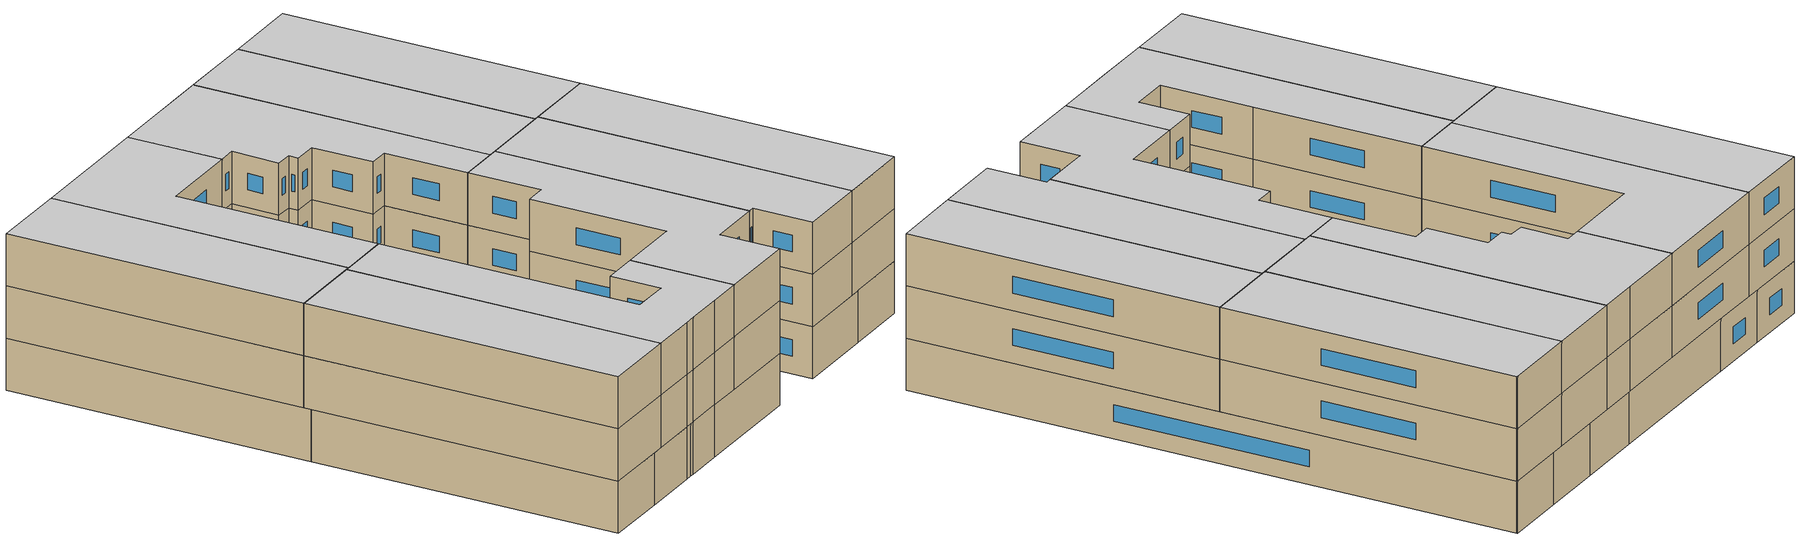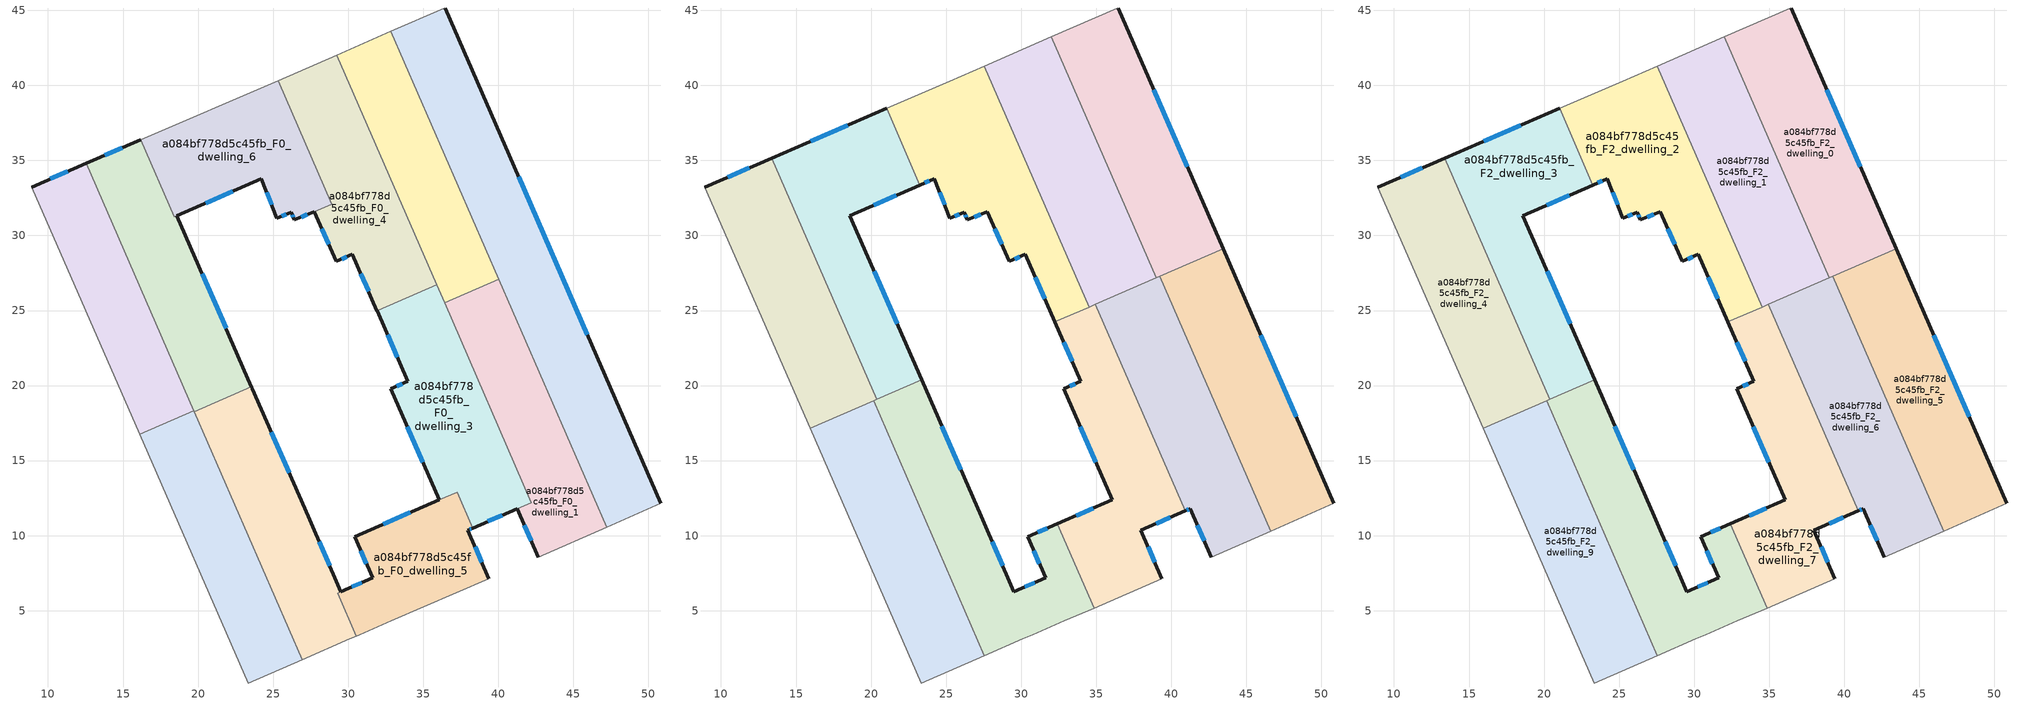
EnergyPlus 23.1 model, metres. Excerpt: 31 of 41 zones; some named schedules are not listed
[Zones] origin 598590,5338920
a084bf778d5c45fb_F0_dwelling_0
 floor ground (EU_floor_Construction): 36.47,45.16 50.83,12.15 47.22,10.56 32.85,43.6 36.41,45.15 z0
 wall outside (EU_wall_Construction): 50.83,12.15 36.47,45.16 z0:3
 wall adiabatic (EU_wall_Construction): 36.47,45.16 36.41,45.15 32.85,43.6 / 47.22,10.56 50.83,12.15 z0:3
 wall to a084bf778d5c45fb_F0_dwelling_2 (EU_wall_Construction): 32.85,43.6 40.04,27.07 z0:3
 wall to a084bf778d5c45fb_F0_dwelling_1 (EU_wall_Construction): 40.04,27.07 47.22,10.56 z0:3
 window (EU_Window_Construction): 45.94,23.38 41.36,33.92 z1.02:1.98
a084bf778d5c45fb_F0_dwelling_1
 floor ground (EU_floor_Construction): 40.04,27.07 47.22,10.56 42.67,8.56 41.27,11.79 42.21,12.2 36.42,25.5 z0
 wall outside (EU_wall_Construction): 41.27,11.79 42.67,8.56 z0:3
 wall to a084bf778d5c45fb_F0_dwelling_2 (EU_wall_Construction): 40.04,27.07 36.42,25.5 z0:3
 wall adiabatic (EU_wall_Construction): 42.67,8.56 47.22,10.56 z0:3
 wall to a084bf778d5c45fb_F0_dwelling_3 (EU_wall_Construction): 36.42,25.5 42.2,12.2 / 42.21,12.2 41.27,11.79 z0:3
 window (EU_Window_Construction): 41.74,10.69 42.19,9.66 z1.02:1.98
a084bf778d5c45fb_F0_dwelling_10
 floor ground (EU_floor_Construction): 12.56,34.8 19.72,18.32 16.11,16.75 8.92,33.23 z0
 wall outside (EU_wall_Construction): 12.56,34.8 8.92,33.23 z0:3
 wall to a084bf778d5c45fb_F0_dwelling_9 (EU_wall_Construction): 16.11,16.75 19.72,18.32 z0:3
 wall adiabatic (EU_wall_Construction): 8.92,33.23 16.11,16.75 z0:3
 wall to a084bf778d5c45fb_F0_dwelling_8 (EU_wall_Construction): 19.72,18.32 12.56,34.8 z0:3
 window (EU_Window_Construction): 11.32,34.26 10.15,33.76 z1.02:1.98
a084bf778d5c45fb_F0_dwelling_2
 floor ground (EU_floor_Construction): 32.85,43.6 40.04,27.07 36.42,25.5 29.24,42.02 z0
 wall adiabatic (EU_wall_Construction): 32.85,43.6 29.24,42.02 z0:3
 wall to a084bf778d5c45fb_F0_dwelling_4 (EU_wall_Construction): 29.24,42.02 35.89,26.72 z0:3
 wall to a084bf778d5c45fb_F0_dwelling_3 (EU_wall_Construction): 35.89,26.72 36.42,25.5 z0:3
a084bf778d5c45fb_F0_dwelling_3
 floor ground (EU_floor_Construction): 35.89,26.72 42.2,12.21 41.26,11.79 38.3,10.51 37.26,12.91 36.06,12.38 32.83,19.77 33.98,20.27 31.92,24.99 z0
 wall outside (EU_wall_Construction): 38.3,10.51 41.26,11.79 / 31.92,24.99 33.98,20.27 32.83,19.77 36.06,12.38 z0:3
 wall to a084bf778d5c45fb_F0_dwelling_5 (EU_wall_Construction): 37.26,12.9 38.3,10.51 / 36.06,12.38 37.26,12.91 z0:3
 wall to a084bf778d5c45fb_F0_dwelling_4 (EU_wall_Construction): 31.99,25.02 31.92,24.99 / 35.89,26.72 32,25.03 z0:3
 window (EU_Window_Construction): 39.31,10.94 40.25,11.35 / 33.93,17.26 34.96,14.9 / 33.59,20.1 33.22,19.94 / 32.62,23.38 33.28,21.88 z1.02:1.98
a084bf778d5c45fb_F0_dwelling_4
 floor ground (EU_floor_Construction): 29.24,42.02 35.89,26.72 31.92,24.99 30.28,28.74 29.2,28.27 27.75,31.59 28.92,32.09 25.34,40.32 z0
 wall outside (EU_wall_Construction): 27.75,31.59 29.2,28.27 30.28,28.74 31.92,24.99 z0:3
 wall adiabatic (EU_wall_Construction): 29.24,42.02 25.34,40.32 z0:3
 wall to a084bf778d5c45fb_F0_dwelling_6 (EU_wall_Construction): 25.34,40.32 28.92,32.09 27.75,31.59 z0:3
 window (EU_Window_Construction): 30.84,27.46 31.36,26.27 / 29.57,28.43 29.91,28.58 / 28.24,30.46 28.71,29.4 z1.02:1.98
a084bf778d5c45fb_F0_dwelling_5
 floor ground (EU_floor_Construction): 37.26,12.91 38.3,10.51 37.98,10.37 39.38,7.13 32.88,4.32 30.77,3.4 30.55,3.3 29.3,6.17 31.63,7.18 30.43,9.92 z0
 wall outside (EU_wall_Construction): 39.38,7.13 37.98,10.37 38.3,10.51 / 36.06,12.38 30.43,9.92 31.63,7.18 29.52,6.27 z0:3
 wall adiabatic (EU_wall_Construction): 30.55,3.3 30.77,3.4 32.88,4.32 39.38,7.13 z0:3
 wall to a084bf778d5c45fb_F0_dwelling_7 (EU_wall_Construction): 29.51,6.27 29.3,6.17 30.55,3.3 z0:3
 window (EU_Window_Construction): 30.91,6.87 30.24,6.58 / 30.84,8.99 31.22,8.12 / 38.09,10.41 38.19,10.46 / 38.9,8.23 38.45,9.26 / 34.14,11.55 32.34,10.76 z1.02:1.98
a084bf778d5c45fb_F0_dwelling_6
 floor ground (EU_floor_Construction): 25.34,40.32 28.92,32.09 27.75,31.59 26.41,31.03 26.19,31.54 25.25,31.16 24.2,33.78 18.59,31.33 18.4,31.24 16.17,36.36 z0
 wall outside (EU_wall_Construction): 18.59,31.33 24.2,33.78 25.25,31.16 26.19,31.54 26.41,31.03 27.74,31.59 z0:3
 wall adiabatic (EU_wall_Construction): 25.34,40.32 16.17,36.36 z0:3
 wall to a084bf778d5c45fb_F0_dwelling_8 (EU_wall_Construction): 16.17,36.36 18.4,31.24 18.59,31.33 z0:3
 window (EU_Window_Construction): 26.86,31.22 27.29,31.4 / 26.27,31.37 26.33,31.2 / 25.57,31.29 25.87,31.41 / 24.56,32.89 24.89,32.05 / 20.5,32.16 22.29,32.94 z1.02:1.98
a084bf778d5c45fb_F0_dwelling_7
 floor ground (EU_floor_Construction): 23.56,19.92 27.33,11.3 29.51,6.27 29.3,6.17 30.55,3.3 30.12,3.12 26.93,1.74 19.74,18.26 z0
 wall outside (EU_wall_Construction): 29.51,6.27 27.33,11.3 23.62,19.78 23.56,19.92 z0:3
 wall to a084bf778d5c45fb_F0_dwelling_8 (EU_wall_Construction): 23.56,19.92 19.74,18.26 z0:3
 wall adiabatic (EU_wall_Construction): 26.93,1.74 30.12,3.12 30.55,3.3 z0:3
 wall to a084bf778d5c45fb_F0_dwelling_9 (EU_wall_Construction): 19.74,18.26 26.93,1.74 z0:3
 window (EU_Window_Construction): 26.06,14.19 24.88,16.9 / 28.77,7.98 28.07,9.59 z1.02:1.98
a084bf778d5c45fb_F0_dwelling_8
 floor ground (EU_floor_Construction): 18.59,31.33 23.56,19.92 19.74,18.26 12.56,34.8 16.17,36.36 18.4,31.24 z0
 wall outside (EU_wall_Construction): 16.17,36.36 12.56,34.8 / 23.56,19.92 18.59,31.33 z0:3
 wall to a084bf778d5c45fb_F0_dwelling_9 (EU_wall_Construction): 19.72,18.32 19.74,18.26 z0:3
 window (EU_Window_Construction): 14.94,35.83 13.79,35.33 / 21.87,23.8 20.28,27.45 z1.02:1.98
a084bf778d5c45fb_F0_dwelling_9
 floor ground (EU_floor_Construction): 19.72,18.32 26.93,1.74 23.34,0.18 16.11,16.75 z0
 wall adiabatic (EU_wall_Construction): 16.11,16.75 23.34,0.18 26.93,1.74 z0:3
a084bf778d5c45fb_F1_dwelling_0
 floor to a084bf778d5c45fb_F0_dwelling_0 (EU_floor_Construction): 36.47,45.16 43.45,29.11 39.83,27.54 32.85,43.6 36.41,45.15 z3
 floor to a084bf778d5c45fb_F0_dwelling_2 (EU_floor_Construction): 32.85,43.6 39.83,27.54 38.99,27.17 32.01,43.23 z3
 wall outside (EU_wall_Construction): 43.45,29.11 36.47,45.16 z3:6
 wall to a084bf778d5c45fb_F1_dwelling_1 (EU_wall_Construction): 32.01,43.23 38.99,27.17 z3:6
 wall adiabatic (EU_wall_Construction): 36.47,45.16 36.41,45.15 32.01,43.23 z3:6
 wall to a084bf778d5c45fb_F1_dwelling_5 (EU_wall_Construction): 39.23,27.28 43.45,29.11 z3:6
 wall to a084bf778d5c45fb_F1_dwelling_6 (EU_wall_Construction): 38.99,27.17 39.23,27.28 z3:6
 window (EU_Window_Construction): 41.08,34.57 38.85,39.7 z4.02:4.98
a084bf778d5c45fb_F1_dwelling_1
 floor to a084bf778d5c45fb_F0_dwelling_4 (EU_floor_Construction): 29.24,42.02 35.89,26.72 34.2,25.98 27.55,41.28 z3
 floor to a084bf778d5c45fb_F0_dwelling_2 (EU_floor_Construction): 32.01,43.23 38.99,27.17 36.22,25.97 29.24,42.02 z3
 floor to a084bf778d5c45fb_F0_dwelling_3 (EU_floor_Construction): 35.89,26.72 36.22,25.97 34.52,25.23 34.2,25.98 z3
 wall to a084bf778d5c45fb_F1_dwelling_2 (EU_wall_Construction): 27.55,41.28 34.52,25.23 z3:6
 wall adiabatic (EU_wall_Construction): 32.01,43.23 27.55,41.28 z3:6
 wall to a084bf778d5c45fb_F1_dwelling_6 (EU_wall_Construction): 34.95,25.42 38.99,27.17 z3:6
 wall to a084bf778d5c45fb_F1_dwelling_7 (EU_wall_Construction): 34.52,25.23 34.95,25.42 z3:6
a084bf778d5c45fb_F1_dwelling_2
 floor to a084bf778d5c45fb_F0_dwelling_6 (EU_floor_Construction): 25.34,40.32 28.92,32.09 26.41,31.03 26.19,31.54 25.25,31.16 24.2,33.78 23.25,33.36 21.03,38.46 25.24,40.28 25.27,40.29 z3
 floor to a084bf778d5c45fb_F0_dwelling_4 (EU_floor_Construction): 27.55,41.28 34.2,25.98 31.92,24.99 30.28,28.74 29.2,28.27 27.75,31.59 28.92,32.09 25.34,40.32 z3
 floor to a084bf778d5c45fb_F0_dwelling_3 (EU_floor_Construction): 34.2,25.98 34.52,25.23 32.25,24.24 31.92,24.99 z3
 wall outside (EU_wall_Construction): 23.25,33.36 24.2,33.78 25.25,31.16 26.19,31.54 26.41,31.03 27.75,31.59 29.2,28.27 30.28,28.74 32.25,24.24 z3:6
 wall to a084bf778d5c45fb_F1_dwelling_3 (EU_wall_Construction): 21.03,38.46 23.25,33.36 z3:6
 wall adiabatic (EU_wall_Construction): 27.55,41.28 25.24,40.28 21.03,38.46 z3:6
 wall to a084bf778d5c45fb_F1_dwelling_7 (EU_wall_Construction): 32.25,24.24 34.52,25.23 z3:6
 window (EU_Window_Construction): 30.95,27.21 31.58,25.77 / 29.57,28.43 29.91,28.58 / 28.24,30.46 28.71,29.4 / 26.86,31.22 27.29,31.4 / 26.27,31.37 26.33,31.2 / 25.57,31.29 25.87,31.41 / 24.56,32.89 24.89,32.05 / 23.57,33.5 23.88,33.64 z4.02:4.98
a084bf778d5c45fb_F1_dwelling_3
 floor to a084bf778d5c45fb_F0_dwelling_8 (EU_floor_Construction): 18.59,31.33 23.36,20.38 20.38,19.08 13.39,35.16 16.17,36.36 18.4,31.24 z3
 floor to a084bf778d5c45fb_F0_dwelling_6 (EU_floor_Construction): 21.03,38.46 23.25,33.36 18.59,31.33 18.4,31.24 16.17,36.36 z3
 wall outside (EU_wall_Construction): 23.36,20.38 18.59,31.33 23.25,33.36 / 21.03,38.46 13.39,35.16 z3:6
 wall to a084bf778d5c45fb_F1_dwelling_4 (EU_wall_Construction): 13.39,35.16 20.38,19.08 z3:6
 wall to a084bf778d5c45fb_F1_dwelling_8 (EU_wall_Construction): 20.38,19.08 23.36,20.38 z3:6
 window (EU_Window_Construction): 21.74,24.1 20.21,27.6 / 18.43,37.34 15.99,36.28 / 20.17,32.02 21.66,32.67 z4.02:4.98
a084bf778d5c45fb_F1_dwelling_4
 floor to a084bf778d5c45fb_F0_dwelling_10 (EU_floor_Construction): 12.56,34.8 19.55,18.72 15.93,17.15 8.92,33.23 z3
 floor to a084bf778d5c45fb_F0_dwelling_8 (EU_floor_Construction): 13.39,35.16 20.38,19.08 20.17,18.99 19.55,18.72 12.56,34.8 z3
 wall outside (EU_wall_Construction): 13.39,35.16 8.92,33.23 z3:6
 wall to a084bf778d5c45fb_F1_dwelling_9 (EU_wall_Construction): 15.93,17.15 20.17,18.99 z3:6
 wall adiabatic (EU_wall_Construction): 8.92,33.23 15.93,17.15 z3:6
 wall to a084bf778d5c45fb_F1_dwelling_8 (EU_wall_Construction): 20.17,18.99 20.38,19.08 z3:6
 window (EU_Window_Construction): 11.87,34.5 10.44,33.88 z4.02:4.98
a084bf778d5c45fb_F1_dwelling_5
 floor to a084bf778d5c45fb_F0_dwelling_0 (EU_floor_Construction): 43.45,29.11 50.83,12.15 47.22,10.56 39.83,27.54 z3
 floor to a084bf778d5c45fb_F0_dwelling_1 (EU_floor_Construction): 40.04,27.07 47.22,10.56 46.61,10.29 39.43,26.81 z3
 floor to a084bf778d5c45fb_F0_dwelling_2 (EU_floor_Construction): 39.83,27.54 40.04,27.07 39.43,26.81 39.23,27.28 z3
 wall outside (EU_wall_Construction): 50.83,12.15 43.45,29.11 z3:6
 wall to a084bf778d5c45fb_F1_dwelling_6 (EU_wall_Construction): 39.23,27.28 46.61,10.29 z3:6
 wall adiabatic (EU_wall_Construction): 46.61,10.29 50.83,12.15 z3:6
 window (EU_Window_Construction): 48.32,17.92 45.96,23.34 z4.02:4.98
a084bf778d5c45fb_F1_dwelling_6
 floor to a084bf778d5c45fb_F0_dwelling_1 (EU_floor_Construction): 39.43,26.81 46.61,10.29 42.67,8.56 41.27,11.79 42.21,12.2 36.42,25.5 z3
 floor to a084bf778d5c45fb_F0_dwelling_3 (EU_floor_Construction): 36.22,25.97 42.21,12.2 40.94,11.65 34.95,25.42 z3
 floor to a084bf778d5c45fb_F0_dwelling_2 (EU_floor_Construction): 39.23,27.28 39.43,26.81 36.42,25.5 36.22,25.97 z3
 wall outside (EU_wall_Construction): 40.94,11.65 41.27,11.79 42.67,8.56 z3:6
 wall to a084bf778d5c45fb_F1_dwelling_7 (EU_wall_Construction): 34.95,25.42 40.94,11.65 z3:6
 wall adiabatic (EU_wall_Construction): 42.67,8.56 46.61,10.29 z3:6
 window (EU_Window_Construction): 41.74,10.69 42.19,9.66 / 41.05,11.7 41.15,11.74 z4.02:4.98
a084bf778d5c45fb_F1_dwelling_7
 floor to a084bf778d5c45fb_F0_dwelling_3 (EU_floor_Construction): 34.95,25.42 40.94,11.65 38.3,10.51 37.26,12.91 36.06,12.38 32.83,19.77 33.98,20.27 32.25,24.24 z3
 floor to a084bf778d5c45fb_F0_dwelling_5 (EU_floor_Construction): 37.26,12.91 38.3,10.51 37.98,10.37 39.38,7.13 34.86,5.18 32.42,10.79 z3
 wall outside (EU_wall_Construction): 32.25,24.24 33.98,20.27 32.83,19.77 36.06,12.38 32.42,10.79 / 39.38,7.13 37.98,10.37 40.94,11.65 z3:6
 wall adiabatic (EU_wall_Construction): 34.86,5.17 39.38,7.13 z3:6
 wall to a084bf778d5c45fb_F1_dwelling_8 (EU_wall_Construction): 32.42,10.79 34.86,5.17 z3:6
 window (EU_Window_Construction): 32.84,22.89 33.39,21.62 / 38.99,10.8 39.93,11.21 / 38.9,8.23 38.45,9.26 / 34.82,11.84 33.66,11.33 / 33.93,17.26 34.96,14.9 / 33.59,20.1 33.22,19.94 z4.02:4.98
a084bf778d5c45fb_F1_dwelling_8
 floor to a084bf778d5c45fb_F0_dwelling_5 (EU_floor_Construction): 32.42,10.79 34.86,5.18 32.88,4.32 30.77,3.4 30.54,3.3 29.3,6.17 31.63,7.18 30.43,9.92 z3
 floor to a084bf778d5c45fb_F0_dwelling_7 (EU_floor_Construction): 23.62,19.78 27.33,11.3 29.51,6.27 29.3,6.17 30.54,3.3 30.12,3.12 27.55,2.01 20.36,18.53 23.56,19.92 z3
 floor to a084bf778d5c45fb_F0_dwelling_8 (EU_floor_Construction): 23.36,20.38 23.56,19.92 20.36,18.53 20.17,18.99 z3
 wall outside (EU_wall_Construction): 32.42,10.79 30.43,9.92 31.63,7.18 29.51,6.27 27.33,11.3 23.36,20.38 z3:6
 wall adiabatic (EU_wall_Construction): 27.55,2.01 30.12,3.12 30.77,3.4 32.88,4.32 34.86,5.17 z3:6
 wall to a084bf778d5c45fb_F1_dwelling_9 (EU_wall_Construction): 20.17,18.99 27.55,2.01 z3:6
 window (EU_Window_Construction): 28.77,7.98 28.07,9.59 / 30.91,6.87 30.23,6.58 / 30.84,8.99 31.22,8.12 / 31.74,10.5 31.11,10.22 / 25.98,14.39 24.71,17.29 z4.02:4.98
a084bf778d5c45fb_F1_dwelling_9
 floor to a084bf778d5c45fb_F0_dwelling_7 (EU_floor_Construction): 20.36,18.53 27.55,2.01 26.93,1.74 19.74,18.26 z3
 floor to a084bf778d5c45fb_F0_dwelling_9 (EU_floor_Construction): 19.74,18.26 26.93,1.74 23.34,0.18 16.11,16.75 19.72,18.32 z3
 floor to a084bf778d5c45fb_F0_dwelling_10 (EU_floor_Construction): 19.55,18.72 19.72,18.32 16.11,16.75 15.93,17.15 z3
 floor to a084bf778d5c45fb_F0_dwelling_8 (EU_floor_Construction): 20.17,18.99 20.36,18.53 19.74,18.26 19.72,18.32 19.55,18.72 z3
 wall adiabatic (EU_wall_Construction): 15.93,17.15 23.34,0.18 27.55,2.01 z3:6
a084bf778d5c45fb_F2_dwelling_0
 floor to a084bf778d5c45fb_F1_dwelling_0 (EU_floor_Construction): 36.47,45.16 43.45,29.11 38.99,27.17 32.01,43.23 36.41,45.15 z6
 wall outside (EU_wall_Construction): 43.45,29.11 36.47,45.16 z6:9
 wall to a084bf778d5c45fb_F2_dwelling_1 (EU_wall_Construction): 32.01,43.23 38.99,27.17 z6:9
 wall adiabatic (EU_wall_Construction): 36.47,45.16 36.41,45.15 32.01,43.23 z6:9
 wall to a084bf778d5c45fb_F2_dwelling_5 (EU_wall_Construction): 39.23,27.28 43.45,29.11 z6:9
 wall to a084bf778d5c45fb_F2_dwelling_6 (EU_wall_Construction): 38.99,27.17 39.23,27.28 z6:9
 window (EU_Window_Construction): 41.08,34.57 38.85,39.7 z7.02:7.98
 ceiling to a084bf778d5c45fb_F3_dwelling_0 (EU_floor_Construction): 43.45,29.11 36.47,45.16 36.41,45.15 32.01,43.23 38.99,27.17 z9
a084bf778d5c45fb_F2_dwelling_1
 floor to a084bf778d5c45fb_F1_dwelling_1 (EU_floor_Construction): 32.01,43.23 38.99,27.17 34.52,25.23 27.55,41.28 z6
 wall to a084bf778d5c45fb_F2_dwelling_2 (EU_wall_Construction): 27.55,41.28 34.52,25.23 z6:9
 wall adiabatic (EU_wall_Construction): 32.01,43.23 27.55,41.28 z6:9
 wall to a084bf778d5c45fb_F2_dwelling_6 (EU_wall_Construction): 34.95,25.42 38.99,27.17 z6:9
 wall to a084bf778d5c45fb_F2_dwelling_7 (EU_wall_Construction): 34.52,25.23 34.95,25.42 z6:9
 ceiling to a084bf778d5c45fb_F3_dwelling_1 (EU_floor_Construction): 38.99,27.17 32.01,43.23 27.55,41.28 34.52,25.23 z9
a084bf778d5c45fb_F2_dwelling_2
 floor to a084bf778d5c45fb_F1_dwelling_2 (EU_floor_Construction): 27.55,41.28 34.52,25.23 32.25,24.24 30.28,28.74 29.2,28.27 27.75,31.59 26.41,31.03 26.19,31.54 25.25,31.16 24.2,33.78 23.25,33.36 21.03,38.46 25.24,40.28 z6
 wall outside (EU_wall_Construction): 23.25,33.36 24.2,33.78 25.25,31.16 26.19,31.54 26.41,31.03 27.75,31.59 29.2,28.27 30.28,28.74 32.25,24.24 z6:9
 wall to a084bf778d5c45fb_F2_dwelling_3 (EU_wall_Construction): 21.03,38.46 23.25,33.36 z6:9
 wall adiabatic (EU_wall_Construction): 27.55,41.28 25.24,40.28 21.03,38.46 z6:9
 wall to a084bf778d5c45fb_F2_dwelling_7 (EU_wall_Construction): 32.25,24.24 34.52,25.23 z6:9
 window (EU_Window_Construction): 30.95,27.21 31.58,25.77 / 29.57,28.43 29.91,28.58 / 28.24,30.46 28.71,29.4 / 26.86,31.22 27.29,31.4 / 26.27,31.37 26.33,31.2 / 25.57,31.29 25.87,31.41 / 24.56,32.89 24.89,32.05 / 23.57,33.5 23.88,33.64 z7.02:7.98
 ceiling to a084bf778d5c45fb_F3_dwelling_2 (EU_floor_Construction): 34.52,25.23 27.55,41.28 25.24,40.28 21.03,38.46 23.25,33.36 24.2,33.78 25.25,31.16 26.19,31.54 26.41,31.03 27.75,31.59 29.2,28.27 30.28,28.74 32.25,24.24 z9
a084bf778d5c45fb_F2_dwelling_3
 floor to a084bf778d5c45fb_F1_dwelling_3 (EU_floor_Construction): 21.03,38.46 23.25,33.36 18.59,31.33 23.36,20.38 20.38,19.08 13.39,35.16 z6
 wall outside (EU_wall_Construction): 23.36,20.38 18.59,31.33 23.25,33.36 / 21.03,38.46 13.39,35.16 z6:9
 wall to a084bf778d5c45fb_F2_dwelling_4 (EU_wall_Construction): 13.39,35.16 20.38,19.08 z6:9
 wall to a084bf778d5c45fb_F2_dwelling_8 (EU_wall_Construction): 20.38,19.08 23.36,20.38 z6:9
 window (EU_Window_Construction): 21.74,24.1 20.21,27.6 / 18.43,37.34 15.99,36.28 / 20.17,32.02 21.66,32.67 z7.02:7.98
 ceiling to a084bf778d5c45fb_F3_dwelling_3 (EU_floor_Construction): 23.36,20.38 18.59,31.33 23.25,33.36 21.03,38.46 13.39,35.16 20.38,19.08 z9
a084bf778d5c45fb_F2_dwelling_4
 floor to a084bf778d5c45fb_F1_dwelling_4 (EU_floor_Construction): 13.39,35.16 20.38,19.08 20.17,18.99 15.93,17.15 8.92,33.23 z6
 wall outside (EU_wall_Construction): 13.39,35.16 8.92,33.23 z6:9
 wall to a084bf778d5c45fb_F2_dwelling_9 (EU_wall_Construction): 15.93,17.15 20.17,18.99 z6:9
 wall adiabatic (EU_wall_Construction): 8.92,33.23 15.93,17.15 z6:9
 wall to a084bf778d5c45fb_F2_dwelling_8 (EU_wall_Construction): 20.17,18.99 20.38,19.08 z6:9
 window (EU_Window_Construction): 11.87,34.5 10.44,33.88 z7.02:7.98
 ceiling to a084bf778d5c45fb_F3_dwelling_4 (EU_floor_Construction): 20.17,18.99 20.38,19.08 13.39,35.16 8.92,33.23 15.93,17.15 z9
a084bf778d5c45fb_F2_dwelling_5
 floor to a084bf778d5c45fb_F1_dwelling_5 (EU_floor_Construction): 43.45,29.11 50.83,12.15 46.61,10.29 39.23,27.28 z6
 wall outside (EU_wall_Construction): 50.83,12.15 43.45,29.11 z6:9
 wall to a084bf778d5c45fb_F2_dwelling_6 (EU_wall_Construction): 39.23,27.28 46.61,10.29 z6:9
 wall adiabatic (EU_wall_Construction): 46.61,10.29 50.83,12.15 z6:9
 window (EU_Window_Construction): 48.32,17.92 45.96,23.34 z7.02:7.98
 ceiling to a084bf778d5c45fb_F3_dwelling_5 (EU_floor_Construction): 50.83,12.15 43.45,29.11 39.23,27.28 46.61,10.29 z9
a084bf778d5c45fb_F2_dwelling_6
 floor to a084bf778d5c45fb_F1_dwelling_6 (EU_floor_Construction): 39.23,27.28 46.61,10.29 42.67,8.56 41.27,11.79 40.94,11.65 34.95,25.42 z6
 wall outside (EU_wall_Construction): 40.94,11.65 41.27,11.79 42.67,8.56 z6:9
 wall to a084bf778d5c45fb_F2_dwelling_7 (EU_wall_Construction): 34.95,25.42 40.94,11.65 z6:9
 wall adiabatic (EU_wall_Construction): 42.67,8.56 46.61,10.29 z6:9
 window (EU_Window_Construction): 41.74,10.69 42.19,9.66 / 41.05,11.7 41.15,11.74 z7.02:7.98
 ceiling to a084bf778d5c45fb_F3_dwelling_6 (EU_floor_Construction): 46.61,10.29 39.23,27.28 34.95,25.42 40.94,11.65 41.27,11.79 42.67,8.56 z9
a084bf778d5c45fb_F2_dwelling_7
 floor to a084bf778d5c45fb_F1_dwelling_7 (EU_floor_Construction): 34.95,25.42 40.94,11.65 37.98,10.37 39.38,7.13 34.86,5.17 32.42,10.79 36.06,12.38 32.83,19.77 33.98,20.27 32.25,24.24 z6
 wall outside (EU_wall_Construction): 32.25,24.24 33.98,20.27 32.83,19.77 36.06,12.38 32.42,10.79 / 39.38,7.13 37.98,10.37 40.94,11.65 z6:9
 wall adiabatic (EU_wall_Construction): 34.86,5.17 39.38,7.13 z6:9
 wall to a084bf778d5c45fb_F2_dwelling_8 (EU_wall_Construction): 32.42,10.79 34.86,5.17 z6:9
 window (EU_Window_Construction): 32.84,22.89 33.39,21.62 / 38.99,10.8 39.93,11.21 / 38.9,8.23 38.45,9.26 / 34.82,11.84 33.66,11.33 / 33.93,17.26 34.96,14.9 / 33.59,20.1 33.22,19.94 z7.02:7.98
 ceiling to a084bf778d5c45fb_F3_dwelling_7 (EU_floor_Construction): 39.38,7.13 37.98,10.37 40.94,11.65 34.95,25.42 32.25,24.24 33.98,20.27 32.83,19.77 36.06,12.38 32.42,10.79 34.86,5.17 z9
a084bf778d5c45fb_F2_dwelling_8
 floor to a084bf778d5c45fb_F1_dwelling_8 (EU_floor_Construction): 32.42,10.79 34.86,5.17 32.88,4.32 30.77,3.4 30.12,3.12 27.55,2.01 20.17,18.99 23.36,20.38 27.33,11.3 29.51,6.27 31.63,7.18 30.43,9.92 z6
 wall outside (EU_wall_Construction): 32.42,10.79 30.43,9.92 31.63,7.18 29.51,6.27 27.33,11.3 23.36,20.38 z6:9
 wall adiabatic (EU_wall_Construction): 27.55,2.01 30.12,3.12 30.77,3.4 32.88,4.32 34.86,5.17 z6:9
 wall to a084bf778d5c45fb_F2_dwelling_9 (EU_wall_Construction): 20.17,18.99 27.55,2.01 z6:9
 window (EU_Window_Construction): 28.77,7.98 28.07,9.59 / 30.91,6.87 30.23,6.58 / 30.84,8.99 31.22,8.12 / 31.74,10.5 31.11,10.22 / 25.98,14.39 24.71,17.29 z7.02:7.98
 ceiling to a084bf778d5c45fb_F3_dwelling_8 (EU_floor_Construction): 32.88,4.32 34.86,5.17 32.42,10.79 30.43,9.92 31.63,7.18 29.51,6.27 27.33,11.3 23.36,20.38 20.17,18.99 27.55,2.01 30.12,3.12 30.77,3.4 z9
a084bf778d5c45fb_F2_dwelling_9
 floor to a084bf778d5c45fb_F1_dwelling_9 (EU_floor_Construction): 20.17,18.99 27.55,2.01 23.34,0.18 15.93,17.15 z6
 wall adiabatic (EU_wall_Construction): 15.93,17.15 23.34,0.18 27.55,2.01 z6:9
 ceiling to a084bf778d5c45fb_F3_dwelling_9 (EU_floor_Construction): 27.55,2.01 20.17,18.99 15.93,17.15 23.34,0.18 z9
[Building]
EU S2 Campaign: North Axis=0; Terrain=City; Solar Distribution=FullExterior
[Site:Location]
Vienna: Latitude=48; Longitude=16.5; Time Zone=1; Elevation=183
[SizingPeriod:WeatherFileDays]
AnnualSizingPeriod: Begin Month=1; Begin Day of Month=1; End Month=12; End Day of Month=31; Day of Week for Start Day=Monday; Use Weather File Daylight Saving Period=No; Use Weather File Rain and Snow Indicators=No
[MATERIAL]
EU_InternalMass_Material: Roughness=MediumRough; Thickness=0.1; Conductivity=1; Density=1800; Specific Heat=900; Thermal Absorptance=0.9; Solar Absorptance=0.7; Visible Absorptance=0.7
[MATERIAL:NOMASS] Roughness=MediumRough; Thermal Absorptance=0.9; Solar Absorptance=0.7; Visible Absorptance=0.7
Name | Thermal Resistance
EU_wall_NoMass | 0.942466
EU_floor_NoMass | 0.66527
[WINDOWMATERIAL:SIMPLEGLAZINGSYSTEM]
EU_Window_SimpleGlazing: UFactor=2.03367; Solar Heat Gain Coefficient=0.65; Visible Transmittance=0.65
[CONSTRUCTION]
EU_wall_Construction: EU_wall_NoMass
EU_floor_Construction: EU_floor_NoMass
EU_Window_Construction: EU_Window_SimpleGlazing
EU_InternalMass_Construction: EU_InternalMass_Material
[ZONE] Type=1; Multiplier=1; Ceiling Height=autocalculate; Floor Area=autocalculate; Part of Total Floor Area=Yes
Name | Volume
a084bf778d5c45fb_F0_dwelling_0 | 426.028
a084bf778d5c45fb_F1_dwelling_0; a084bf778d5c45fb_F2_dwelling_0; a084bf778d5c45fb_F1_dwelling_7; a084bf778d5c45fb_F2_dwelling_7 | 255.609
a084bf778d5c45fb_F0_dwelling_1 | 223.864
a084bf778d5c45fb_F1_dwelling_1; a084bf778d5c45fb_F2_dwelling_1 | 255.612
a084bf778d5c45fb_F0_dwelling_10 | 213.007
a084bf778d5c45fb_F0_dwelling_2 | 212.984
a084bf778d5c45fb_F1_dwelling_2; a084bf778d5c45fb_F2_dwelling_2 | 255.603
a084bf778d5c45fb_F0_dwelling_3 | 235.14
a084bf778d5c45fb_F1_dwelling_3; a084bf778d5c45fb_F2_dwelling_3 | 255.59
a084bf778d5c45fb_F0_dwelling_4 | 227.741
a084bf778d5c45fb_F1_dwelling_4; a084bf778d5c45fb_F2_dwelling_4 | 255.601
a084bf778d5c45fb_F0_dwelling_5 | 157.028
a084bf778d5c45fb_F1_dwelling_5; a084bf778d5c45fb_F2_dwelling_5 | 255.58
a084bf778d5c45fb_F0_dwelling_6 | 202.774
a084bf778d5c45fb_F1_dwelling_6; a084bf778d5c45fb_F2_dwelling_6; a084bf778d5c45fb_F1_dwelling_9; a084bf778d5c45fb_F2_dwelling_9 | 255.611
a084bf778d5c45fb_F0_dwelling_7 | 223.334
a084bf778d5c45fb_F0_dwelling_8 | 221.009
a084bf778d5c45fb_F1_dwelling_8; a084bf778d5c45fb_F2_dwelling_8 | 255.577
a084bf778d5c45fb_F0_dwelling_9 | 212.985
[INTERNALMASS] Construction=EU_InternalMass_Construction
Name | Zone or ZoneList | Surface Area
a084bf778d5c45fb_F0_dwelling_0_EU_InternalMass | a084bf778d5c45fb_F0_dwelling_0 | 142.009
a084bf778d5c45fb_F0_dwelling_1_EU_InternalMass | a084bf778d5c45fb_F0_dwelling_1 | 74.6211
a084bf778d5c45fb_F0_dwelling_2_EU_InternalMass | a084bf778d5c45fb_F0_dwelling_2 | 70.9944
a084bf778d5c45fb_F0_dwelling_3_EU_InternalMass | a084bf778d5c45fb_F0_dwelling_3 | 78.3987
a084bf778d5c45fb_F0_dwelling_4_EU_InternalMass | a084bf778d5c45fb_F0_dwelling_4 | 75.9112
a084bf778d5c45fb_F0_dwelling_5_EU_InternalMass | a084bf778d5c45fb_F0_dwelling_5 | 52.3495
a084bf778d5c45fb_F0_dwelling_6_EU_InternalMass | a084bf778d5c45fb_F0_dwelling_6 | 67.5982
a084bf778d5c45fb_F0_dwelling_7_EU_InternalMass | a084bf778d5c45fb_F0_dwelling_7 | 74.4466
a084bf778d5c45fb_F0_dwelling_8_EU_InternalMass | a084bf778d5c45fb_F0_dwelling_8 | 73.6714
a084bf778d5c45fb_F0_dwelling_9_EU_InternalMass | a084bf778d5c45fb_F0_dwelling_9 | 70.9947
a084bf778d5c45fb_F0_dwelling_10_EU_InternalMass | a084bf778d5c45fb_F0_dwelling_10 | 71.0023
a084bf778d5c45fb_F1_dwelling_0_EU_InternalMass | a084bf778d5c45fb_F1_dwelling_0 | 85.2031
a084bf778d5c45fb_F1_dwelling_1_EU_InternalMass | a084bf778d5c45fb_F1_dwelling_1 | 85.2041
a084bf778d5c45fb_F1_dwelling_2_EU_InternalMass | a084bf778d5c45fb_F1_dwelling_2 | 85.1971
a084bf778d5c45fb_F1_dwelling_3_EU_InternalMass | a084bf778d5c45fb_F1_dwelling_3 | 85.1979
a084bf778d5c45fb_F1_dwelling_4_EU_InternalMass | a084bf778d5c45fb_F1_dwelling_4 | 85.2015
a084bf778d5c45fb_F1_dwelling_5_EU_InternalMass | a084bf778d5c45fb_F1_dwelling_5 | 85.1937
a084bf778d5c45fb_F1_dwelling_6_EU_InternalMass | a084bf778d5c45fb_F1_dwelling_6 | 85.2033
a084bf778d5c45fb_F1_dwelling_7_EU_InternalMass | a084bf778d5c45fb_F1_dwelling_7 | 85.2068
a084bf778d5c45fb_F1_dwelling_8_EU_InternalMass | a084bf778d5c45fb_F1_dwelling_8 | 85.1918
a084bf778d5c45fb_F1_dwelling_9_EU_InternalMass | a084bf778d5c45fb_F1_dwelling_9 | 85.2041
a084bf778d5c45fb_F2_dwelling_0_EU_InternalMass | a084bf778d5c45fb_F2_dwelling_0 | 85.2031
a084bf778d5c45fb_F2_dwelling_1_EU_InternalMass | a084bf778d5c45fb_F2_dwelling_1 | 85.2041
a084bf778d5c45fb_F2_dwelling_2_EU_InternalMass | a084bf778d5c45fb_F2_dwelling_2 | 85.1971
a084bf778d5c45fb_F2_dwelling_3_EU_InternalMass | a084bf778d5c45fb_F2_dwelling_3 | 85.1979
a084bf778d5c45fb_F2_dwelling_4_EU_InternalMass | a084bf778d5c45fb_F2_dwelling_4 | 85.2015
a084bf778d5c45fb_F2_dwelling_5_EU_InternalMass | a084bf778d5c45fb_F2_dwelling_5 | 85.1937
a084bf778d5c45fb_F2_dwelling_6_EU_InternalMass | a084bf778d5c45fb_F2_dwelling_6 | 85.2033
a084bf778d5c45fb_F2_dwelling_7_EU_InternalMass | a084bf778d5c45fb_F2_dwelling_7 | 85.2068
a084bf778d5c45fb_F2_dwelling_8_EU_InternalMass | a084bf778d5c45fb_F2_dwelling_8 | 85.1918
a084bf778d5c45fb_F2_dwelling_9_EU_InternalMass | a084bf778d5c45fb_F2_dwelling_9 | 85.2041
[OTHEREQUIPMENT] Fuel Type=Electricity; Design Level Calculation Method=Watts/Area; Power per Zone Floor Area=1; Fraction Latent=0; Fraction Radiant=0; Fraction Lost=0; Carbon Dioxide Generation Rate=0; EndUse Subcategory=EU_Step8_InternalGains
Name | Zone or ZoneList or Space or SpaceList | Schedule
EU_Step8_InternalGain_a084bf778d5c45fb_F0_dwelling_0_f000 | a084bf778d5c45fb_F0_dwelling_0 | EU_Step8_GainSchedule_a084bf778d5c45fb_F0_dwelling_0_f000
EU_Step8_InternalGain_a084bf778d5c45fb_F0_dwelling_1_f000 | a084bf778d5c45fb_F0_dwelling_1 | EU_Step8_GainSchedule_a084bf778d5c45fb_F0_dwelling_1_f000
EU_Step8_InternalGain_a084bf778d5c45fb_F0_dwelling_2_f000 | a084bf778d5c45fb_F0_dwelling_2 | EU_Step8_GainSchedule_a084bf778d5c45fb_F0_dwelling_2_f000
EU_Step8_InternalGain_a084bf778d5c45fb_F0_dwelling_3_f000 | a084bf778d5c45fb_F0_dwelling_3 | EU_Step8_GainSchedule_a084bf778d5c45fb_F0_dwelling_3_f000
EU_Step8_InternalGain_a084bf778d5c45fb_F0_dwelling_4_f000 | a084bf778d5c45fb_F0_dwelling_4 | EU_Step8_GainSchedule_a084bf778d5c45fb_F0_dwelling_4_f000
EU_Step8_InternalGain_a084bf778d5c45fb_F0_dwelling_5_f000 | a084bf778d5c45fb_F0_dwelling_5 | EU_Step8_GainSchedule_a084bf778d5c45fb_F0_dwelling_5_f000
EU_Step8_InternalGain_a084bf778d5c45fb_F0_dwelling_6_f000 | a084bf778d5c45fb_F0_dwelling_6 | EU_Step8_GainSchedule_a084bf778d5c45fb_F0_dwelling_6_f000
EU_Step8_InternalGain_a084bf778d5c45fb_F0_dwelling_7_f000 | a084bf778d5c45fb_F0_dwelling_7 | EU_Step8_GainSchedule_a084bf778d5c45fb_F0_dwelling_7_f000
EU_Step8_InternalGain_a084bf778d5c45fb_F0_dwelling_8_f000 | a084bf778d5c45fb_F0_dwelling_8 | EU_Step8_GainSchedule_a084bf778d5c45fb_F0_dwelling_8_f000
EU_Step8_InternalGain_a084bf778d5c45fb_F0_dwelling_9_f000 | a084bf778d5c45fb_F0_dwelling_9 | EU_Step8_GainSchedule_a084bf778d5c45fb_F0_dwelling_9_f000
EU_Step8_InternalGain_a084bf778d5c45fb_F0_dwelling_10_f000 | a084bf778d5c45fb_F0_dwelling_10 | EU_Step8_GainSchedule_a084bf778d5c45fb_F0_dwelling_10_f000
EU_Step8_InternalGain_a084bf778d5c45fb_F1_dwelling_0_f000 | a084bf778d5c45fb_F1_dwelling_0 | EU_Step8_GainSchedule_a084bf778d5c45fb_F1_dwelling_0_f000
EU_Step8_InternalGain_a084bf778d5c45fb_F1_dwelling_1_f000 | a084bf778d5c45fb_F1_dwelling_1 | EU_Step8_GainSchedule_a084bf778d5c45fb_F1_dwelling_1_f000
EU_Step8_InternalGain_a084bf778d5c45fb_F1_dwelling_2_f000 | a084bf778d5c45fb_F1_dwelling_2 | EU_Step8_GainSchedule_a084bf778d5c45fb_F1_dwelling_2_f000
EU_Step8_InternalGain_a084bf778d5c45fb_F1_dwelling_3_f000 | a084bf778d5c45fb_F1_dwelling_3 | EU_Step8_GainSchedule_a084bf778d5c45fb_F1_dwelling_3_f000
EU_Step8_InternalGain_a084bf778d5c45fb_F1_dwelling_4_f000 | a084bf778d5c45fb_F1_dwelling_4 | EU_Step8_GainSchedule_a084bf778d5c45fb_F1_dwelling_4_f000
EU_Step8_InternalGain_a084bf778d5c45fb_F1_dwelling_5_f000 | a084bf778d5c45fb_F1_dwelling_5 | EU_Step8_GainSchedule_a084bf778d5c45fb_F1_dwelling_5_f000
EU_Step8_InternalGain_a084bf778d5c45fb_F1_dwelling_6_f000 | a084bf778d5c45fb_F1_dwelling_6 | EU_Step8_GainSchedule_a084bf778d5c45fb_F1_dwelling_6_f000
EU_Step8_InternalGain_a084bf778d5c45fb_F1_dwelling_7_f000 | a084bf778d5c45fb_F1_dwelling_7 | EU_Step8_GainSchedule_a084bf778d5c45fb_F1_dwelling_7_f000
EU_Step8_InternalGain_a084bf778d5c45fb_F1_dwelling_8_f000 | a084bf778d5c45fb_F1_dwelling_8 | EU_Step8_GainSchedule_a084bf778d5c45fb_F1_dwelling_8_f000
EU_Step8_InternalGain_a084bf778d5c45fb_F1_dwelling_9_f000 | a084bf778d5c45fb_F1_dwelling_9 | EU_Step8_GainSchedule_a084bf778d5c45fb_F1_dwelling_9_f000
EU_Step8_InternalGain_a084bf778d5c45fb_F2_dwelling_0_f000 | a084bf778d5c45fb_F2_dwelling_0 | EU_Step8_GainSchedule_a084bf778d5c45fb_F2_dwelling_0_f000
EU_Step8_InternalGain_a084bf778d5c45fb_F2_dwelling_1_f000 | a084bf778d5c45fb_F2_dwelling_1 | EU_Step8_GainSchedule_a084bf778d5c45fb_F2_dwelling_1_f000
EU_Step8_InternalGain_a084bf778d5c45fb_F2_dwelling_2_f000 | a084bf778d5c45fb_F2_dwelling_2 | EU_Step8_GainSchedule_a084bf778d5c45fb_F2_dwelling_2_f000
EU_Step8_InternalGain_a084bf778d5c45fb_F2_dwelling_3_f000 | a084bf778d5c45fb_F2_dwelling_3 | EU_Step8_GainSchedule_a084bf778d5c45fb_F2_dwelling_3_f000
EU_Step8_InternalGain_a084bf778d5c45fb_F2_dwelling_4_f000 | a084bf778d5c45fb_F2_dwelling_4 | EU_Step8_GainSchedule_a084bf778d5c45fb_F2_dwelling_4_f000
EU_Step8_InternalGain_a084bf778d5c45fb_F2_dwelling_5_f000 | a084bf778d5c45fb_F2_dwelling_5 | EU_Step8_GainSchedule_a084bf778d5c45fb_F2_dwelling_5_f000
EU_Step8_InternalGain_a084bf778d5c45fb_F2_dwelling_6_f000 | a084bf778d5c45fb_F2_dwelling_6 | EU_Step8_GainSchedule_a084bf778d5c45fb_F2_dwelling_6_f000
EU_Step8_InternalGain_a084bf778d5c45fb_F2_dwelling_7_f000 | a084bf778d5c45fb_F2_dwelling_7 | EU_Step8_GainSchedule_a084bf778d5c45fb_F2_dwelling_7_f000
EU_Step8_InternalGain_a084bf778d5c45fb_F2_dwelling_8_f000 | a084bf778d5c45fb_F2_dwelling_8 | EU_Step8_GainSchedule_a084bf778d5c45fb_F2_dwelling_8_f000
EU_Step8_InternalGain_a084bf778d5c45fb_F2_dwelling_9_f000 | a084bf778d5c45fb_F2_dwelling_9 | EU_Step8_GainSchedule_a084bf778d5c45fb_F2_dwelling_9_f000
[ZONEVENTILATION:DESIGNFLOWRATE] Schedule=EU_AlwaysOn; Design Flow Rate Calculation Method=AirChanges/Hour; Air Changes per Hour=0.530523; Ventilation Type=Natural; Fan Pressure Rise=0; Fan Total Efficiency=1; Constant Term Coefficient=1; Temperature Term Coefficient=0; Velocity Term Coefficient=0; Velocity Squared Term Coefficient=0; Minimum Indoor Temperature=-100; Maximum Indoor Temperature=100; Delta Temperature=-100; Minimum Outdoor Temperature=-100; Maximum Outdoor Temperature=100; Maximum Wind Speed=40
Name | Zone or ZoneList or Space or SpaceList
EU_ConstantAir_a084bf778d5c45fb_F0_dwelling_0 | a084bf778d5c45fb_F0_dwelling_0
EU_ConstantAir_a084bf778d5c45fb_F0_dwelling_1 | a084bf778d5c45fb_F0_dwelling_1
EU_ConstantAir_a084bf778d5c45fb_F0_dwelling_2 | a084bf778d5c45fb_F0_dwelling_2
EU_ConstantAir_a084bf778d5c45fb_F0_dwelling_3 | a084bf778d5c45fb_F0_dwelling_3
EU_ConstantAir_a084bf778d5c45fb_F0_dwelling_4 | a084bf778d5c45fb_F0_dwelling_4
EU_ConstantAir_a084bf778d5c45fb_F0_dwelling_5 | a084bf778d5c45fb_F0_dwelling_5
EU_ConstantAir_a084bf778d5c45fb_F0_dwelling_6 | a084bf778d5c45fb_F0_dwelling_6
EU_ConstantAir_a084bf778d5c45fb_F0_dwelling_7 | a084bf778d5c45fb_F0_dwelling_7
EU_ConstantAir_a084bf778d5c45fb_F0_dwelling_8 | a084bf778d5c45fb_F0_dwelling_8
EU_ConstantAir_a084bf778d5c45fb_F0_dwelling_9 | a084bf778d5c45fb_F0_dwelling_9
EU_ConstantAir_a084bf778d5c45fb_F0_dwelling_10 | a084bf778d5c45fb_F0_dwelling_10
EU_ConstantAir_a084bf778d5c45fb_F1_dwelling_0 | a084bf778d5c45fb_F1_dwelling_0
EU_ConstantAir_a084bf778d5c45fb_F1_dwelling_1 | a084bf778d5c45fb_F1_dwelling_1
EU_ConstantAir_a084bf778d5c45fb_F1_dwelling_2 | a084bf778d5c45fb_F1_dwelling_2
EU_ConstantAir_a084bf778d5c45fb_F1_dwelling_3 | a084bf778d5c45fb_F1_dwelling_3
EU_ConstantAir_a084bf778d5c45fb_F1_dwelling_4 | a084bf778d5c45fb_F1_dwelling_4
EU_ConstantAir_a084bf778d5c45fb_F1_dwelling_5 | a084bf778d5c45fb_F1_dwelling_5
EU_ConstantAir_a084bf778d5c45fb_F1_dwelling_6 | a084bf778d5c45fb_F1_dwelling_6
EU_ConstantAir_a084bf778d5c45fb_F1_dwelling_7 | a084bf778d5c45fb_F1_dwelling_7
EU_ConstantAir_a084bf778d5c45fb_F1_dwelling_8 | a084bf778d5c45fb_F1_dwelling_8
EU_ConstantAir_a084bf778d5c45fb_F1_dwelling_9 | a084bf778d5c45fb_F1_dwelling_9
EU_ConstantAir_a084bf778d5c45fb_F2_dwelling_0 | a084bf778d5c45fb_F2_dwelling_0
EU_ConstantAir_a084bf778d5c45fb_F2_dwelling_1 | a084bf778d5c45fb_F2_dwelling_1
EU_ConstantAir_a084bf778d5c45fb_F2_dwelling_2 | a084bf778d5c45fb_F2_dwelling_2
EU_ConstantAir_a084bf778d5c45fb_F2_dwelling_3 | a084bf778d5c45fb_F2_dwelling_3
EU_ConstantAir_a084bf778d5c45fb_F2_dwelling_4 | a084bf778d5c45fb_F2_dwelling_4
EU_ConstantAir_a084bf778d5c45fb_F2_dwelling_5 | a084bf778d5c45fb_F2_dwelling_5
EU_ConstantAir_a084bf778d5c45fb_F2_dwelling_6 | a084bf778d5c45fb_F2_dwelling_6
EU_ConstantAir_a084bf778d5c45fb_F2_dwelling_7 | a084bf778d5c45fb_F2_dwelling_7
EU_ConstantAir_a084bf778d5c45fb_F2_dwelling_8 | a084bf778d5c45fb_F2_dwelling_8
EU_ConstantAir_a084bf778d5c45fb_F2_dwelling_9 | a084bf778d5c45fb_F2_dwelling_9
[HVACTEMPLATE:ZONE:IDEALLOADSAIRSYSTEM] System Availability Schedule=EU_AlwaysOn; Maximum Heating Supply Air Temperature=50; Minimum Cooling Supply Air Temperature=13; Maximum Heating Supply Air Humidity Ratio=0.0156; Minimum Cooling Supply Air Humidity Ratio=0.0077; Heating Limit=NoLimit; Cooling Limit=NoLimit; Heating Availability Schedule=EU_AlwaysOn; Cooling Availability Schedule=EU_CoolingOff; Dehumidification Control Type=ConstantSensibleHeatRatio; Cooling Sensible Heat Ratio=0.7; Dehumidification Setpoint=60; Humidification Control Type=None; Humidification Setpoint=30; Outdoor Air Method=None; Outdoor Air Flow Rate per Person=0.00944; Outdoor Air Flow Rate per Zone Floor Area=0; Outdoor Air Flow Rate per Zone=0; Demand Controlled Ventilation Type=None; Outdoor Air Economizer Type=NoEconomizer; Heat Recovery Type=None; Sensible Heat Recovery Effectiveness=0.7; Latent Heat Recovery Effectiveness=0.65
Name | Template Thermostat
a084bf778d5c45fb_F0_dwelling_0 | EU_HeatOnly_a084bf778d5c45fb_F0_dwelling_0
a084bf778d5c45fb_F0_dwelling_1 | EU_HeatOnly_a084bf778d5c45fb_F0_dwelling_1
a084bf778d5c45fb_F0_dwelling_2 | EU_HeatOnly_a084bf778d5c45fb_F0_dwelling_2
a084bf778d5c45fb_F0_dwelling_3 | EU_HeatOnly_a084bf778d5c45fb_F0_dwelling_3
a084bf778d5c45fb_F0_dwelling_4 | EU_HeatOnly_a084bf778d5c45fb_F0_dwelling_4
a084bf778d5c45fb_F0_dwelling_5 | EU_HeatOnly_a084bf778d5c45fb_F0_dwelling_5
a084bf778d5c45fb_F0_dwelling_6 | EU_HeatOnly_a084bf778d5c45fb_F0_dwelling_6
a084bf778d5c45fb_F0_dwelling_7 | EU_HeatOnly_a084bf778d5c45fb_F0_dwelling_7
a084bf778d5c45fb_F0_dwelling_8 | EU_HeatOnly_a084bf778d5c45fb_F0_dwelling_8
a084bf778d5c45fb_F0_dwelling_9 | EU_HeatOnly_a084bf778d5c45fb_F0_dwelling_9
a084bf778d5c45fb_F0_dwelling_10 | EU_HeatOnly_a084bf778d5c45fb_F0_dwelling_10
a084bf778d5c45fb_F1_dwelling_0 | EU_HeatOnly_a084bf778d5c45fb_F1_dwelling_0
a084bf778d5c45fb_F1_dwelling_1 | EU_HeatOnly_a084bf778d5c45fb_F1_dwelling_1
a084bf778d5c45fb_F1_dwelling_2 | EU_HeatOnly_a084bf778d5c45fb_F1_dwelling_2
a084bf778d5c45fb_F1_dwelling_3 | EU_HeatOnly_a084bf778d5c45fb_F1_dwelling_3
a084bf778d5c45fb_F1_dwelling_4 | EU_HeatOnly_a084bf778d5c45fb_F1_dwelling_4
a084bf778d5c45fb_F1_dwelling_5 | EU_HeatOnly_a084bf778d5c45fb_F1_dwelling_5
a084bf778d5c45fb_F1_dwelling_6 | EU_HeatOnly_a084bf778d5c45fb_F1_dwelling_6
a084bf778d5c45fb_F1_dwelling_7 | EU_HeatOnly_a084bf778d5c45fb_F1_dwelling_7
a084bf778d5c45fb_F1_dwelling_8 | EU_HeatOnly_a084bf778d5c45fb_F1_dwelling_8
a084bf778d5c45fb_F1_dwelling_9 | EU_HeatOnly_a084bf778d5c45fb_F1_dwelling_9
a084bf778d5c45fb_F2_dwelling_0 | EU_HeatOnly_a084bf778d5c45fb_F2_dwelling_0
a084bf778d5c45fb_F2_dwelling_1 | EU_HeatOnly_a084bf778d5c45fb_F2_dwelling_1
a084bf778d5c45fb_F2_dwelling_2 | EU_HeatOnly_a084bf778d5c45fb_F2_dwelling_2
a084bf778d5c45fb_F2_dwelling_3 | EU_HeatOnly_a084bf778d5c45fb_F2_dwelling_3
a084bf778d5c45fb_F2_dwelling_4 | EU_HeatOnly_a084bf778d5c45fb_F2_dwelling_4
a084bf778d5c45fb_F2_dwelling_5 | EU_HeatOnly_a084bf778d5c45fb_F2_dwelling_5
a084bf778d5c45fb_F2_dwelling_6 | EU_HeatOnly_a084bf778d5c45fb_F2_dwelling_6
a084bf778d5c45fb_F2_dwelling_7 | EU_HeatOnly_a084bf778d5c45fb_F2_dwelling_7
a084bf778d5c45fb_F2_dwelling_8 | EU_HeatOnly_a084bf778d5c45fb_F2_dwelling_8
a084bf778d5c45fb_F2_dwelling_9 | EU_HeatOnly_a084bf778d5c45fb_F2_dwelling_9
[SIZING:ZONE] Zone Cooling Design Supply Air Temperature Input Method=SupplyAirTemperature; Zone Cooling Design Supply Air Temperature=13; Zone Heating Design Supply Air Temperature Input Method=SupplyAirTemperature; Zone Heating Design Supply Air Temperature=50; Zone Cooling Design Supply Air Humidity Ratio=0.008; Zone Heating Design Supply Air Humidity Ratio=0.008; Cooling Design Air Flow Method=DesignDay; Cooling Design Air Flow Rate=0; Cooling Minimum Air Flow per Zone Floor Area=0.000762; Cooling Minimum Air Flow=0; Cooling Minimum Air Flow Fraction=0.2; Heating Design Air Flow Method=DesignDay; Heating Design Air Flow Rate=0; Heating Maximum Air Flow per Zone Floor Area=0.002032; Heating Maximum Air Flow=0.141576; Heating Maximum Air Flow Fraction=0.3; Account for Dedicated Outdoor Air System=No; Dedicated Outdoor Air System Control Strategy=NeutralSupplyAir; Dedicated Outdoor Air Low Setpoint Temperature for Design=autosize; Dedicated Outdoor Air High Setpoint Temperature for Design=autosize; Zone Load Sizing Method=Sensible Load Only No Latent Load; Zone Latent Cooling Design Supply Air Humidity Ratio Input Method=HumidityRatioDifference; Zone Cooling Design Supply Air Humidity Ratio Difference=0.005; Zone Latent Heating Design Supply Air Humidity Ratio Input Method=HumidityRatioDifference; Zone Humidification Design Supply Air Humidity Ratio Difference=0.005
a084bf778d5c45fb_F0_dwelling_0; a084bf778d5c45fb_F0_dwelling_1; a084bf778d5c45fb_F0_dwelling_2; a084bf778d5c45fb_F0_dwelling_3; a084bf778d5c45fb_F0_dwelling_4; a084bf778d5c45fb_F0_dwelling_5; a084bf778d5c45fb_F0_dwelling_6; a084bf778d5c45fb_F0_dwelling_7; a084bf778d5c45fb_F0_dwelling_8; a084bf778d5c45fb_F0_dwelling_9; a084bf778d5c45fb_F0_dwelling_10; a084bf778d5c45fb_F1_dwelling_0; a084bf778d5c45fb_F1_dwelling_1; a084bf778d5c45fb_F1_dwelling_2; a084bf778d5c45fb_F1_dwelling_3; a084bf778d5c45fb_F1_dwelling_4; a084bf778d5c45fb_F1_dwelling_5; a084bf778d5c45fb_F1_dwelling_6; a084bf778d5c45fb_F1_dwelling_7; a084bf778d5c45fb_F1_dwelling_8; a084bf778d5c45fb_F1_dwelling_9; a084bf778d5c45fb_F2_dwelling_0; a084bf778d5c45fb_F2_dwelling_1; a084bf778d5c45fb_F2_dwelling_2; a084bf778d5c45fb_F2_dwelling_3; a084bf778d5c45fb_F2_dwelling_4; a084bf778d5c45fb_F2_dwelling_5; a084bf778d5c45fb_F2_dwelling_6; a084bf778d5c45fb_F2_dwelling_7; a084bf778d5c45fb_F2_dwelling_8; a084bf778d5c45fb_F2_dwelling_9
[SCHEDULE:FILE] Column Number=1; Rows to Skip at Top=0; Number of Hours of Data=8760; Column Separator=Comma; Interpolate to Timestep=No; Minutes per Item=60; Adjust Schedule for Daylight Savings=Yes
Name | File
EU_Step8_GainSchedule_a084bf778d5c45fb_F0_dwelling_0_f000 | ../../schedules/a084bf778d5c45fb/a084bf778d5c45fb_F0_dwelling_0_f000_gain.csv
EU_Step8_GainSchedule_a084bf778d5c45fb_F0_dwelling_1_f000 | ../../schedules/a084bf778d5c45fb/a084bf778d5c45fb_F0_dwelling_1_f000_gain.csv
EU_Step8_GainSchedule_a084bf778d5c45fb_F0_dwelling_2_f000 | ../../schedules/a084bf778d5c45fb/a084bf778d5c45fb_F0_dwelling_2_f000_gain.csv
EU_Step8_GainSchedule_a084bf778d5c45fb_F0_dwelling_3_f000 | ../../schedules/a084bf778d5c45fb/a084bf778d5c45fb_F0_dwelling_3_f000_gain.csv
EU_Step8_GainSchedule_a084bf778d5c45fb_F0_dwelling_4_f000 | ../../schedules/a084bf778d5c45fb/a084bf778d5c45fb_F0_dwelling_4_f000_gain.csv
EU_Step8_GainSchedule_a084bf778d5c45fb_F0_dwelling_5_f000 | ../../schedules/a084bf778d5c45fb/a084bf778d5c45fb_F0_dwelling_5_f000_gain.csv
EU_Step8_GainSchedule_a084bf778d5c45fb_F0_dwelling_6_f000 | ../../schedules/a084bf778d5c45fb/a084bf778d5c45fb_F0_dwelling_6_f000_gain.csv
EU_Step8_GainSchedule_a084bf778d5c45fb_F0_dwelling_7_f000 | ../../schedules/a084bf778d5c45fb/a084bf778d5c45fb_F0_dwelling_7_f000_gain.csv
EU_Step8_GainSchedule_a084bf778d5c45fb_F0_dwelling_8_f000 | ../../schedules/a084bf778d5c45fb/a084bf778d5c45fb_F0_dwelling_8_f000_gain.csv
EU_Step8_GainSchedule_a084bf778d5c45fb_F0_dwelling_9_f000 | ../../schedules/a084bf778d5c45fb/a084bf778d5c45fb_F0_dwelling_9_f000_gain.csv
EU_Step8_GainSchedule_a084bf778d5c45fb_F0_dwelling_10_f000 | ../../schedules/a084bf778d5c45fb/a084bf778d5c45fb_F0_dwelling_10_f000_gain.csv
EU_Step8_GainSchedule_a084bf778d5c45fb_F1_dwelling_0_f000 | ../../schedules/a084bf778d5c45fb/a084bf778d5c45fb_F1_dwelling_0_f000_gain.csv
EU_Step8_GainSchedule_a084bf778d5c45fb_F1_dwelling_1_f000 | ../../schedules/a084bf778d5c45fb/a084bf778d5c45fb_F1_dwelling_1_f000_gain.csv
